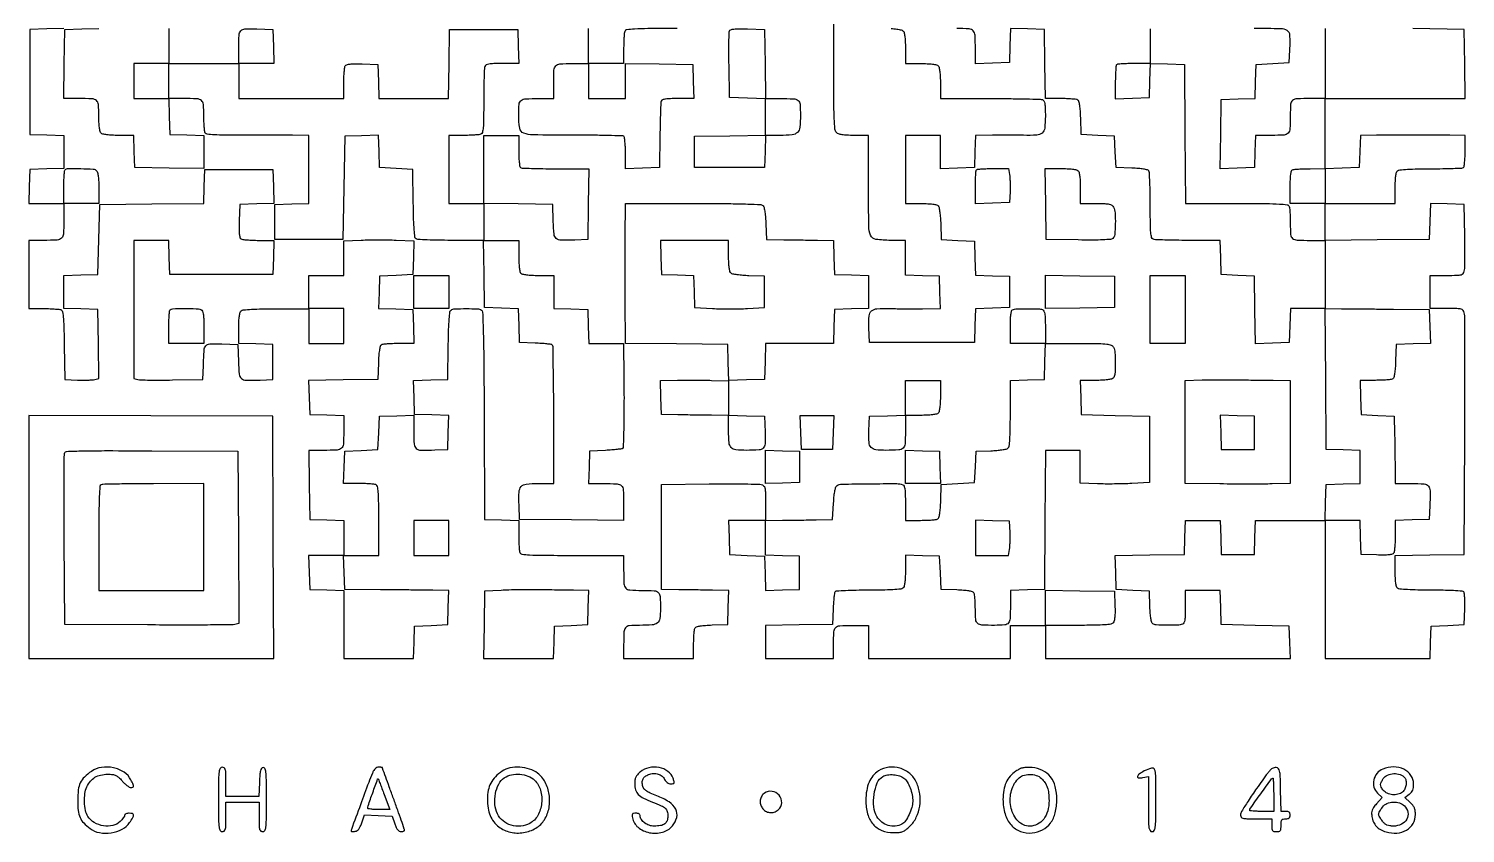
# Model space of a CAD drawing. Extents: x 156 to 936, y 95 to 969.
# Drawn here: x 156 to 936, y 95 to 532 of the extents above; entities that cross this region are included whole.
import ezdxf

# ---------------------------------------------------------------- set-up
doc = ezdxf.new("R2010")
doc.units = 0

msp = doc.modelspace()

# ---------------------------------------------------------------- linework, layer by layer
for points in [[(175, 532.075052), (165.75, 531.787526), (156.5, 531.5), (156.5, 503), (156.5, 474.5), (165.75, 474.212474), (175, 473.924948), (175, 465), (175, 456.075052), (165.75, 455.787526), (156.5, 455.5), (156.212474, 446.25), (155.924948, 437), (165.462474, 437), (175, 437), (175, 427.606989, -0.013298), (174.809647, 420.45107, -0.19079), (173.767356, 418.179831, -0.18106), (171.429085, 417.176663, -0.011759), (163.918213, 417), (156, 417), (156, 398.5), (156, 380), (164.25, 379.984687, -0.008719), (167.499351, 379.921988, -0.011731), (170.43689, 379.744962, -0.008919), (172.86414, 379.497773, -0.112125), (173.726647, 379.190103, -0.224357), (174.342971, 378.214502, -0.01105), (174.732937, 374.324934, -0.012194), (175.035521, 368.668275, -0.003561), (175.226647, 359.955416), (175.5, 341.5), (182.479083, 341.199088, 0.008706), (185.319157, 341.126144, 0.009468), (188.081597, 341.155616, 0.00902), (190.443002, 341.268205, 0.045086), (191.751058, 341.473655), (194.04395, 342.049135), (193.771975, 360.774567), (193.5, 379.5), (184.25, 379.787526), (175, 380.075052), (175, 389), (175, 397.924948), (184.25, 398.212474), (193.5, 398.5), (194, 417.5), (194.5, 436.5), (222.712679, 436.76551), (250.925359, 437.03102), (251.212679, 446.26551), (251.5, 455.5), (270, 455.5), (288.5, 455.5), (288.787023, 446.288016), (289.074046, 437.076031), (279.787023, 436.788016), (270.5, 436.5), (270.208654, 427.58457, 0.007874), (270.136581, 423.325344, 0.025891), (270.278743, 420.518036, 0.03736), (270.608404, 418.675579, 0.190691), (271.208654, 417.849883, 0.110589), (272.107413, 417.52683, 0.009469), (274.555128, 417.266784, 0.012148), (277.519159, 417.080958, 0.009118), (280.787526, 417.015313), (289.075052, 417), (288.787526, 407.75), (288.5, 398.5), (260.5, 398.5), (232.5, 398.5), (232.212474, 407.75), (231.924948, 417), (222.462474, 417), (213, 417), (213, 379.519052), (213, 342.038104), (215.25, 341.483537, 0.053901), (216.797256, 341.275019, 0.002978), (221.685938, 341.175744, 0.004581), (227.515656, 341.145502, 0.003332), (234, 341.214485), (250.5, 341.5), (250.75303, 349, -0.008062), (251.174048, 357.439007, -0.161069), (252.131127, 359.798383, -0.21244), (254.224343, 360.802761, -0.015449), (260.778718, 360.788514), (269.5, 360.5), (269.787398, 351.259666, 0.015844), (270.223546, 344.321238, 0.194277), (271.421808, 342.009645, 0.177046), (273.942653, 341.065605, 0.012739), (281.520917, 341.199088), (288.5, 341.5), (288.5, 351), (288.5, 360.5), (279.25, 360.787526), (270, 361.075052), (270, 369.415081, -0.010095), (270.075455, 373.152089, -0.023703), (270.320133, 375.932544, -0.028695), (270.705797, 377.910725, -0.158342), (271.27854, 378.816205, -0.15395), (272.427395, 379.284722, -0.006257), (276.951528, 379.598333, -0.009408), (282.787933, 379.819519, -0.004522), (290.27854, 379.894572), (308, 379.911845), (308, 370.455923), (308, 361), (317.5, 361), (327, 361), (327, 370.5), (327, 380), (317.5, 380), (308, 380), (308, 389), (308, 398), (317.5, 398), (327, 398), (327, 407.40347), (327, 416.806941), (336.5, 417.15347, -0.005759), (340.827245, 417.261426, -0.003372), (346.010643, 417.296051, -0.003372), (351.197484, 417.260735, -0.005725), (355.536232, 417.152236), (365.072464, 416.804471), (364.786232, 407.652236), (364.5, 398.5), (355.5, 398), (346.5, 397.5), (346.211622, 388.788034), (345.923244, 380.076067), (355.211622, 379.788034), (364.5, 379.5), (364.787526, 370.25), (365.075052, 361), (356.787526, 360.984687, 0.008553), (353.525136, 360.922845, 0.011554), (350.579639, 360.748365, 0.00869), (348.145057, 360.504941, 0.112754), (347.292098, 360.201688, 0.195149), (346.75425, 359.447011, 0.020215), (346.326695, 357.262875, 0.020298), (345.991711, 354.292364, 0.009786), (345.792098, 350.467001), (345.5, 341.5), (326.712768, 341.227798), (307.925536, 340.955596), (308.212768, 331.727798), (308.5, 322.5), (317.75, 322.212474), (327, 321.924948), (327, 313.069463, -0.014911), (326.799303, 306.341017, -0.196101), (325.74396, 304.139032, -0.17455), (323.393009, 303.170009, -0.011337), (315.896147, 303), (307.955869, 303), (308.227935, 284.25), (308.5, 265.5), (317.75, 265.212474), (327, 264.924948), (327, 255.462474), (327, 246), (317.462474, 246), (307.924948, 246), (308.212474, 236.75), (308.5, 227.5), (317.75, 227.212474), (327, 226.924948), (327, 208.462474), (327, 190), (345.961067, 190), (364.922134, 190), (365.211067, 198.75), (365.5, 207.5), (374.5, 208), (383.5, 208.5), (383.787526, 217.75), (384.075052, 227), (375.287526, 227.083489, 0.00013), (370.637396, 227.126463, 0.000036), (363.353211, 227.191366, 0.000036), (355.110165, 227.263615, 0.000038), (347, 227.333489), (327.5, 227.5), (327.212474, 236.75), (326.924948, 246), (336.462474, 246), (346, 246), (346, 264.893011, 0.002389), (345.949213, 275.521809, 0.017848), (345.721037, 280.561114, 0.035117), (345.291215, 283.38321, 0.25083), (344.418213, 284.393011, 0.068547), (343.399179, 284.631103, 0.007275), (340.963664, 284.821697, 0.008871), (338.042055, 284.955617, 0.007016), (334.87928, 285), (326.922134, 285), (327.211067, 293.75), (327.5, 302.5), (336.5, 303), (345.5, 303.5), (346, 312.5), (346.5, 321.5), (355.75, 321.787526), (365, 322.075052), (365, 313.056578, 0.016678), (365.226268, 306.275018, 0.201759), (366.370644, 303.993289, 0.177188), (368.877164, 303.058373, 0.012342), (376.520917, 303.199088), (383.5, 303.5), (383.787023, 312.711984), (384.074046, 321.923969), (374.787023, 322.211984), (365.5, 322.5), (365.212977, 331.711984), (364.925954, 340.923969), (374.212977, 341.211984), (383.5, 341.5), (383.773353, 359.955416, -0.003561), (383.964479, 368.668275, -0.012194), (384.267063, 374.324934, -0.01105), (384.657029, 378.214502, -0.224357), (385.273353, 379.190103, -0.13302), (387.356006, 379.837708, -0.009387), (393.506211, 379.949732, -0.0094), (399.655666, 379.830664, -0.132684), (401.741586, 379.180871, -0.247526), (402.434987, 377.968938, -0.002047), (402.776578, 366.697023, -0.004467), (403.057771, 350.415055, -0.000939), (403.241586, 321.946183), (403.5, 265.5), (412.75, 265.212474), (422, 264.924948), (422, 257.044262, 0.007082), (422.044388, 253.910777, 0.008933), (422.178303, 251.013877, 0.007357), (422.368953, 248.59865, 0.068336), (422.606989, 247.581787, 0.273), (423.7558, 246.66906, 0.020733), (427.864913, 246.269618, 0.01238), (435.102837, 246.047441, 0.001482), (451.106989, 246), (479, 246), (479, 238.081787, 0.011337), (479.169516, 230.606774, 0.173918), (480.134562, 228.257297, 0.196524), (482.3277, 227.201771, 0.015117), (489, 227, -0.014129), (495.625256, 226.812748, -0.184867), (497.828636, 225.823177, -0.183853), (498.814208, 223.612818, -0.013947), (499, 216.953396, -0.032734), (498.654295, 211.678617, -0.19518), (497.319706, 209.328152, -0.150857), (494.507285, 208.239189, -0.017493), (487.67273, 208, 0.020074), (482.070467, 207.774991, 0.203735), (480.050891, 206.717784, 0.161458), (479.161541, 204.400254, 0.011567), (479, 197.418213), (479, 190), (498, 190), (517, 190), (517.015313, 197.75, -0.009121), (517.07711, 200.806269, -0.012155), (517.251296, 203.57771, -0.009471), (517.494844, 205.866303, -0.110752), (517.797157, 206.706033, -0.192561), (518.533237, 207.236162, -0.02067), (520.63313, 207.666992, -0.020911), (523.460658, 208.005667, -0.010674), (527.031844, 208.206033), (535.5, 208.5), (535.787526, 217.75), (536.075052, 227), (527.287526, 227.106392, -0.000252), (523.238483, 227.157453, -0.000139), (518.290711, 227.223716, -0.000139), (513.275305, 227.29367, -0.000223), (509, 227.356392), (499.5, 227.5), (499.5, 256), (499.5, 284.5), (525.5, 284.746829, -0.001924), (535.625809, 284.803988, -0.00283), (544.523438, 284.769611, -0.001326), (552.095934, 284.677402, -0.052688), (553.75, 284.477777, -0.12832), (555.008093, 283.821791, -0.154599), (555.677067, 282.675179, -0.051106), (555.949255, 280.40368, -0.004284), (556, 274.480948), (556, 265), (545.962474, 265), (535.924948, 265), (536.212474, 255.75), (536.5, 246.5), (546, 246), (555.5, 245.5), (555.788016, 236.212977), (556.076031, 226.925954), (565.288016, 227.212977), (574.5, 227.5), (574.5, 236.5), (574.5, 245.5), (565.25, 245.787526), (556, 246.075052), (556, 255.537526), (556, 265), (565.25, 265.051866, 0.001265), (569.443617, 265.08599, 0.000758), (574.426562, 265.146698, 0.000758), (579.385751, 265.222157, 0.00132), (583.5, 265.301866), (592.5, 265.5), (593, 274.289338, -0.009035), (593.311547, 278.441356, -0.027189), (593.728452, 281.250629, -0.038745), (594.262756, 283.114741, -0.167034), (594.984138, 283.99306, -0.134708), (597.311856, 284.67344, -0.001791), (612.466947, 284.870256, -0.002441), (627.301922, 284.937327, -0.091768), (630.587966, 284.327871, -0.221179), (631.282383, 283.610354, -0.048164), (631.697996, 281.892949, -0.028457), (631.935847, 279.077666, -0.006847), (632, 274.393011), (632, 265), (640.25, 265.015313, 0.008591), (643.498009, 265.077158, 0.011595), (646.431384, 265.251635, 0.008743), (648.855762, 265.495093, 0.112618), (649.707902, 265.798312, 0.195149), (650.24575, 266.552989, 0.020215), (650.673305, 268.737125, 0.020298), (651.008289, 271.707636, 0.009786), (651.207902, 275.532999), (651.5, 284.5), (660.5, 285), (669.5, 285.5), (670, 294), (670.5, 302.5), (678.452616, 302.795712, 0.011934), (681.592986, 302.987621, 0.0156), (684.450258, 303.320848, 0.013166), (686.789339, 303.731108, 0.123819), (687.702616, 304.168156, 0.188678), (688.359589, 305.356292, 0.015915), (688.71673, 308.904971, 0.013657), (688.939189, 314.305984, 0.003463), (689, 323.084919), (689, 340.924948), (698.25, 341.212474), (707.5, 341.5), (707.786212, 351.25), (708.072424, 361), (726.001028, 361, -0.002155), (736.960232, 360.952766, -0.023261), (741.384548, 360.708594, -0.064996), (743.720129, 360.158147, -0.181488), (744.964816, 359.065741, -0.107088), (745.817478, 356.078409, -0.018612), (745.979465, 350.178425, -0.015314), (745.740238, 344.259859, -0.180517), (744.8, 342.2, -0.145015), (743.858679, 341.688958, -0.021051), (741.684979, 341.321964, -0.020283), (738.809501, 341.078116, -0.01101), (735.262474, 341), (726.924948, 341), (727.212474, 331.75), (727.5, 322.5), (746, 322), (764.5, 321.5), (764.5, 303.5), (764.5, 285.5), (755, 285, -0.006705), (750.692462, 284.831176, -0.004022), (745.573437, 284.74047, -0.004027), (740.478127, 284.732216, -0.007), (736.25, 284.81862), (727, 285.13724), (727, 294.06862), (727, 303), (717.512025, 303), (708.02405, 303), (707.762025, 265.25), (707.5, 227.5), (698.25, 227.212474), (689, 226.924948), (689, 219.044262, -0.010507), (688.845999, 211.716688, -0.155063), (687.974876, 209.328031, -0.209823), (685.976832, 208.237084, -0.021535), (680.474799, 208, -0.011959), (673.563238, 208.165334, -0.164806), (671.264237, 209.068981, -0.200497), (670.214822, 211.11528, -0.01903), (669.984687, 216.856989, 0.009246), (669.922882, 219.87226, 0.012285), (669.748704, 222.609138, 0.009642), (669.505054, 224.868861, 0.110314), (669.202843, 225.706033, 0.192561), (668.466763, 226.236162, 0.02067), (666.36687, 226.666992, 0.020911), (663.539342, 227.005667, 0.010674), (659.968156, 227.206033), (651.5, 227.5), (651, 236.5), (650.5, 245.5), (641.25, 245.787526), (632, 246.075052), (632, 237.659971, -0.009785), (631.924967, 233.826421, -0.024506), (631.678694, 231.039658, -0.031113), (631.283969, 229.085921, -0.15536), (630.688379, 228.156341, -0.152316), (629.501986, 227.668093, -0.00729), (625.172573, 227.349199, -0.010015), (619.478838, 227.127512, -0.004523), (612.008479, 227.053996, 0.004171), (605.29532, 226.992662, 0.006502), (599.514268, 226.816389, 0.00236), (594.567519, 226.577739, 0.185192), (593.864492, 226.264492, 0.161389), (593.545252, 225.628768, 0.007609), (593.230169, 223.221419, 0.011873), (592.963526, 220.305251, 0.008199), (592.794391, 216.994391), (592.5, 208.5), (574.25, 208.227441), (556, 207.954883), (556, 198.977441), (556, 190), (574.5, 190), (593, 190), (593, 197.418213, -0.01257), (593.178205, 204.50542, -0.179949), (594.159562, 206.785965, -0.190034), (596.370658, 207.807402, -0.014293), (603.106989, 208), (612, 208), (612, 199), (612, 190), (650.5, 190), (689, 190), (689, 199), (689, 208), (698.5, 208), (708, 208), (708, 199), (708, 190), (774.538933, 190), (841.077866, 190), (840.788933, 198.75), (840.5, 207.5), (822, 208), (803.5, 208.5), (803.212474, 217.75), (802.924948, 227), (793.462474, 227), (784, 227), (784, 218.106989, -0.00673), (783.937024, 213.428287, -0.034532), (783.688469, 210.845898, -0.06988), (783.217093, 209.346128, -0.192406), (782.418213, 208.606989, -0.084327), (779.827218, 208.086751, -0.010423), (774.045558, 208.034417, -0.008313), (768.183397, 208.201057, -0.131024), (766.293967, 208.797157, -0.192561), (765.763838, 209.533237, -0.02067), (765.333008, 211.63313, -0.020911), (764.994333, 214.460658, -0.010674), (764.793967, 218.031844), (764.5, 226.5), (755.5, 227), (746.5, 227.5), (746.212768, 236.727798), (745.925536, 245.955596), (764.712768, 246.227798), (783.5, 246.5), (783.787526, 255.75), (784.075052, 265), (793.5, 265), (802.924948, 265), (803.212474, 255.75), (803.5, 246.5), (812.5, 246.5), (821.5, 246.5), (821.787526, 255.75), (822.075052, 265), (841.037526, 265), (860, 265), (860, 227.5), (860, 190), (888.461067, 190), (916.922134, 190), (917.211067, 198.75), (917.5, 207.5), (926.5, 208), (935.5, 208.5), (935.792979, 216.907021, 0.010281), (935.839885, 220.193128, 0.014674), (935.735951, 223.108424, 0.010537), (935.52991, 225.49676, 0.171211), (935.187424, 226.212576, 0.182454), (934.388173, 226.573784, 0.003241), (929.600525, 226.847166, 0.007661), (923.956347, 227.046125, 0.004979), (917.429967, 227.111111, -0.004777), (910.294868, 227.179281, -0.009906), (904.729499, 227.395995, -0.006875), (900.430242, 227.708157, -0.152796), (899.285523, 228.178, -0.157712), (898.707951, 229.088633, -0.029204), (898.320385, 231.061396, -0.023875), (898.075369, 233.843104, -0.010029), (898, 237.600379), (898, 245.955869), (916.75, 246.227935), (935.5, 246.5), (935.773353, 311, 0.0008), (935.838997, 335.887072, 0.001267), (935.807077, 357.214063, 0.00027), (935.721383, 375.962205, 0.057926), (935.504301, 377.75, 0.122696), (934.850316, 379.003959, 0.154689), (933.732751, 379.672269, 0.053344), (931.549255, 379.947567, 0.004708), (925.980948, 380), (917, 380), (917, 389), (917, 398), (925.980948, 398, 0.004723), (931.546285, 398.052569, 0.05326), (933.733241, 398.32806, 0.153853), (934.855448, 398.996239, 0.122337), (935.516124, 400.25, 0.054093), (935.724896, 401.805286, 0.002845), (935.823778, 406.832812, 0.00446), (935.854068, 412.824029, 0.003227), (935.785177, 419.5), (935.5, 436.5), (926.286659, 436.787041), (917.073318, 437.074081), (916.786659, 427.287041), (916.5, 417.5), (888.25, 417.234427), (860, 416.968853), (860, 426.984427), (860, 437), (879, 437), (898, 437), (898, 445.377555, -0.009989), (898.0753, 449.146261, -0.023836), (898.3202, 451.93416, -0.029167), (898.707663, 453.910448, -0.15783), (899.285523, 454.822, -0.152615), (900.427684, 455.291266, -0.006939), (904.696615, 455.603715, -0.009969), (910.220215, 455.820614, -0.004828), (917.291124, 455.888889, 0.003431), (923.771027, 455.933358, 0.005239), (929.391783, 456.06942, 0.002047), (934.200439, 456.255964, 0.128375), (935.005601, 456.503461, 0.218923), (935.399149, 457.096126, 0.01144), (935.707895, 459.417042, 0.016347), (935.927867, 462.280057, 0.010998), (936, 465.559017), (936, 474), (927.75, 474.065134, 0.000915), (916.80417, 474.13153, 0.000876), (905.700205, 474.159117, 0.000915), (895.577626, 474.148001, 0.001977), (887.788933, 474.094396), (879.077866, 474), (878.788933, 465.25), (878.5, 456.5), (869.25, 456.212474), (860, 455.924948), (860, 474.962474), (860, 494), (898.022065, 494), (936.044131, 494), (935.772065, 512.75), (935.5, 531.5), (907.5, 532)], [(232, 532), (232, 522.5), (232, 513), (222.5, 513), (213, 513), (213, 503.5), (213, 494), (222.463788, 494), (231.927576, 494), (232.213788, 484.25), (232.5, 474.5), (241.75, 474.212474), (251, 473.924948), (251, 464.940409), (251, 455.955869), (232.25, 456.227935), (213.5, 456.5), (213.211067, 465.25), (212.922134, 474), (204.661067, 474, -0.011162), (201.1518, 474.078348, -0.020382), (198.298426, 474.32263, -0.021133), (196.13795, 474.68998, -0.144676), (195.2, 475.2, -0.144372), (194.690904, 476.134923, -0.021205), (194.323233, 478.283644, -0.02047), (194.078557, 481.117343, -0.0113), (194, 484.593011, 0.017328), (193.785002, 490.794759, 0.202354), (192.713949, 492.910481, 0.166315), (190.346826, 493.837442, 0.010908), (182.896147, 494), (174.955869, 494), (175.227935, 512.75), (175.5, 531.5), (184.771926, 531.787816), (194.043852, 532.075632)], [(508.129054, 532, 0.001481), (492.111716, 531.952564, 0.01237), (484.868407, 531.730398, 0.020709), (480.756066, 531.33102, 0.273038), (479.606989, 530.418213, 0.06844), (479.368926, 529.400281, 0.007317), (479.178303, 526.9751, 0.008902), (479.044385, 524.066073, 0.00705), (479, 520.918213), (479, 513), (469.5, 513), (460, 513), (460, 503.5), (460, 494), (470, 494), (480, 494), (480, 503.522559), (480, 513.045117), (498.25, 512.772559), (516.5, 512.5), (516.787526, 503.25), (517.075052, 494), (508.506141, 494, 0.008022), (504.351782, 493.933339, 0.029352), (501.730263, 493.694712, 0.046711), (500.089751, 493.288352, 0.220529), (499.411707, 492.630507, 0.08036), (499.195468, 491.595863, 0.001837), (498.983835, 486.557778, 0.004064), (498.805179, 480.639907, 0.002736), (498.693091, 473.880507), (498.5, 456.5), (489.25, 456.212474), (480, 455.924948), (480, 464.403457, 0.01088), (479.928336, 467.696531, 0.016192), (479.709764, 470.57078, 0.011246), (479.40311, 472.902362, 0.219413), (479.011963, 473.492607, 0.13273), (478.179213, 473.740798, 0.000846), (470.379196, 473.928395, 0.003334), (461.437128, 474.06867, 0.002112), (451.011276, 474.118647, -0.002669), (429.734954, 474.244336, -0.089599), (424.764445, 475.200089, -0.268147), (422.572006, 477.921619, -0.038562), (422, 485.32727, -0.020767), (422.233503, 490.946897, -0.208884), (423.322622, 492.964901, -0.156761), (425.710847, 493.844951, -0.010516), (433.081787, 494), (441, 494), (441, 501.918213, -0.01141), (441.170753, 509.400012, -0.175208), (442.14255, 511.747254, -0.195511), (444.349521, 512.800362, -0.014768), (451.106989, 513), (460, 513), (460, 522.477935), (460, 531.955869)], [(624.281363, 532.015093, -0.014976), (627.299919, 531.682026, -0.012295), (629.772011, 531.271826, -0.126595), (630.700164, 530.833879, -0.156365), (631.287489, 529.913227, -0.030268), (631.679019, 527.952749, -0.024242), (631.92478, 525.171204, -0.009913), (632, 521.377555), (632, 513), (640.3, 513, -0.011084), (643.828493, 512.92177, -0.020332), (646.693122, 512.677711, -0.021091), (648.860329, 512.310542, -0.144849), (649.8, 511.8, -0.144849), (650.310542, 510.860329, -0.021091), (650.677711, 508.693122, -0.020332), (650.92177, 505.828493, -0.011084), (651, 502.3), (651, 494), (677.918213, 494, -0.002105), (688.349147, 493.956086, -0.003219), (697.39385, 493.821697, -0.001141), (705.185299, 493.637974, -0.085344), (706.418213, 493.393011, -0.187357), (707.210871, 492.673841, -0.072351), (707.684529, 491.240199, -0.036286), (707.935508, 488.790701, -0.007391), (708, 484.428195, -0.025663), (707.668586, 477.975368, -0.189448), (706.279731, 475.288545, -0.169328), (703.341392, 474.102045, -0.019642), (696.134453, 474.037008, 0.004069), (692.55247, 474.116246, 0.002055), (688.03687, 474.160817, 0.002041), (683.371962, 474.168643, 0.003036), (679.288933, 474.13403), (670.077866, 474), (669.788933, 465.25), (669.5, 456.5), (660.25, 456.212474), (651, 455.924948), (651, 464.962474), (651, 474), (641.5, 474), (632, 474), (632, 455.5), (632, 437), (640.377555, 437, -0.009913), (644.171204, 436.92478, -0.024242), (646.952749, 436.679019, -0.030268), (648.913227, 436.287489, -0.156365), (649.833879, 435.700164, -0.126595), (650.271826, 434.772011, -0.012295), (650.682026, 432.299919, -0.014976), (651.015093, 429.281363, -0.011302), (651.206324, 425.950164), (651.5, 417.5), (660.5, 417), (669.5, 416.5), (669.787036, 407.287036), (670.074071, 398.074071), (679.287036, 397.787036), (688.5, 397.5), (688.5, 389), (688.5, 380.5), (679.287036, 380.212964), (670.074071, 379.925929), (669.787036, 370.712964), (669.5, 361.5), (641, 361.5), (612.5, 361.5), (612.210468, 369.693659, -0.026723), (612.325194, 376.027472, -0.196229), (613.640289, 378.687994, -0.16974), (616.558467, 379.880407, -0.019002), (623.839686, 379.979716, 0.003308), (627.469724, 379.915293, 0.001591), (632.125282, 379.878288, 0.001577), (636.981942, 379.870454, 0.002257), (641.288933, 379.896533), (651.077866, 380), (650.788933, 388.75), (650.5, 397.5), (641.25, 397.787526), (632, 398.075052), (632, 407.537526), (632, 417), (623.934259, 417, -0.03492), (615.963742, 417.557334, -0.267941), (613.122215, 419.777283, -0.093548), (612.118531, 424.79411, -0.002726), (612, 446.535184), (612, 474), (604.071429, 474, -0.010302), (600.231966, 474.079114, -0.029857), (597.589474, 474.346654, -0.043926), (595.759606, 474.810767, -0.112777), (594.610199, 475.532658, -0.17523), (593.732686, 477.404084, -0.01291), (593.354761, 483.147737, -0.008998), (593.143103, 492.814948, -0.001227), (593.113975, 513.025055, -0.001057), (593.180647, 534.33856, -0.010263)], [(765, 531.924948), (765, 522.5), (765, 513.075052), (774.25, 512.787526), (783.5, 512.5), (783.762025, 474.75), (784.02405, 437), (811.905036, 437, -0.001483), (827.902002, 436.952556, -0.012385), (835.13699, 436.730374, -0.020746), (839.244345, 436.330896, -0.27298), (840.393011, 435.418213, -0.068141), (840.630995, 434.403342, -0.007433), (840.821697, 432.006528, -0.00899), (840.955608, 429.132076, -0.007144), (841, 426.025201, 0.018983), (841.224011, 420.126878, 0.20568), (842.30349, 418.061585, 0.161531), (844.679234, 417.158728, 0.01072), (852.081787, 417), (860, 417), (860, 398.5), (860, 380), (868.75, 379.913592, 0.000201), (873.384629, 379.869685, 0.000056), (880.657812, 379.804511, 0.000056), (888.89259, 379.732562, 0.000059), (897, 379.663592), (916.5, 379.5), (916.787023, 370.288016), (917.074046, 361.076031), (907.787023, 360.788016), (898.5, 360.5), (898.207902, 351.532999, -0.009786), (898.008289, 347.707636, -0.020298), (897.673305, 344.737125, -0.020215), (897.24575, 342.552989, -0.195149), (896.707902, 341.798312, -0.112754), (895.854943, 341.495059, -0.00869), (893.420361, 341.251635, -0.011554), (890.474864, 341.077155, -0.008553), (887.212474, 341.015313), (878.924948, 341), (879.212474, 331.75), (879.5, 322.5), (888.5, 322), (897.5, 321.5), (897.670976, 312, -0.000662), (897.742218, 307.72731, -0.000413), (897.814941, 302.720312, -0.000414), (897.878466, 297.784501, -0.000753), (897.920976, 293.75), (898, 285), (906.980948, 285, -0.017192), (913.752097, 284.767116, -0.20709), (916.017836, 283.595696, -0.171789), (916.939951, 281.02952, -0.011142), (916.798618, 272.988223), (916.5, 265.5), (907.25, 265.212474), (898, 264.924948), (897.984687, 256.712474, -0.009211), (897.918956, 253.472742, -0.012245), (897.732898, 250.532567, -0.009596), (897.472431, 248.104817, -0.110258), (897.149034, 247.206902, -0.187221), (896.340297, 246.610638, -0.039341), (894.5815, 246.278749, -0.027159), (891.914541, 246.135766, -0.008519), (887.914347, 246.206902), (879.5, 246.5), (879.212474, 255.75), (878.924948, 265), (869.426262, 265), (859.927576, 265), (860.213788, 274.75), (860.5, 284.5), (869.75, 284.787526), (879, 285.075052), (879, 294), (879, 302.924948), (869.75, 303.212474), (860.5, 303.5), (860.238117, 341.75), (859.976235, 380), (850.525643, 380), (841.075052, 380), (840.787526, 370.75), (840.5, 361.5), (831.272703, 361.212775), (822.045405, 360.925549), (821.772703, 379.212775), (821.5, 397.5), (812.5, 398), (803.5, 398.5), (803.212474, 407.75), (802.924948, 417), (785.544262, 417, -0.003251), (778.769836, 417.04405, -0.004749), (772.804502, 417.178303, -0.002404), (767.755113, 417.36424, -0.081377), (766.581787, 417.606989, -0.246112), (765.715409, 418.591307, -0.037977), (765.278602, 421.243883, -0.018995), (765.044879, 425.980372, -0.002613), (764.984687, 435.856989, 0.004048), (764.923303, 442.70552, 0.006099), (764.748704, 448.671638, 0.002697), (764.511016, 453.741349, 0.129194), (764.202843, 454.706033, 0.192561), (763.466763, 455.236162, 0.02067), (761.36687, 455.666992, 0.020911), (758.539342, 456.005667, 0.010674), (754.968156, 456.206033), (746.5, 456.5), (746, 465), (745.5, 473.5), (736.5, 474), (727.5, 474.5), (727.207902, 483.467001, 0.009786), (727.008289, 487.292364, 0.020298), (726.673305, 490.262875, 0.020215), (726.24575, 492.447011, 0.195149), (725.707902, 493.201688, 0.112538), (724.856245, 493.504888, 0.008774), (722.437865, 493.748365, 0.011619), (719.511619, 493.922841, 0.008614), (716.272065, 493.984687), (708.044131, 494), (707.772065, 512.75), (707.5, 531.5), (698.288016, 531.787023), (689.076031, 532.074046), (688.788016, 522.787023), (688.5, 513.5), (679.25, 513.212474), (670, 512.924948), (670, 520.880687, 0.011355), (669.829339, 528.39446, 0.175306), (668.85587, 530.745929, 0.195555), (666.644298, 531.800563, 0.014686), (659.855485, 532)], [(860, 532), (860, 494), (852.081787, 494, 0.01072), (844.679234, 493.841272, 0.161531), (842.30349, 492.938415, 0.20568), (841.224011, 490.873122, 0.018983), (841, 484.974799, -0.011616), (840.828179, 477.579887, -0.175745), (839.856847, 475.246107, -0.194734), (837.654189, 474.198876, -0.014789), (830.931944, 474), (822.077866, 474), (821.788933, 465.25), (821.5, 456.5), (812.227796, 456.21218), (802.955591, 455.924361), (803.227796, 474.71218), (803.5, 493.5), (812.712964, 493.787036), (821.925929, 494.074071), (822.212964, 503.287036), (822.5, 512.5), (831.5, 513), (840.5, 513.5), (840.800912, 520.479083, 0.019903), (840.827058, 528.427798, 0.254657), (839.359495, 530.902788, 0.130728), (835.929056, 531.877633, 0.004224), (821.443422, 532)]]:
    msp.add_lwpolyline(points, format="xyb")
for points in [[(288.787526, 522.25), (289.075052, 513), (279.537526, 513), (270, 513), (270, 503.5), (270, 494), (298.5, 494), (327, 494), (327.015313, 502.25, -0.00917), (327.081041, 505.504112, -0.012203), (327.267102, 508.45641, -0.00954), (327.527533, 510.894283, -0.110402), (327.850966, 511.793098, -0.187221), (328.659703, 512.389362, -0.039341), (330.4185, 512.721251, -0.027159), (333.085459, 512.864234, -0.008519), (337.085653, 512.793098), (345.5, 512.5), (345.787526, 503.25), (346.075052, 494), (365.015461, 494), (383.955869, 494), (384.227935, 512.75), (384.5, 531.5), (403, 531.5), (421.5, 531.5), (421.787526, 522.25), (422.075052, 513), (413.144515, 513, 0.006687), (408.443624, 512.937123, 0.034414), (405.851928, 512.688728, 0.069706), (404.347501, 512.217512, 0.192751), (403.606989, 511.418213, 0.081332), (403.364262, 510.245528, 0.00242), (403.178303, 505.215903, 0.004765), (403.044051, 499.272999, 0.003264), (403, 492.525201, -0.002672), (402.948251, 482.840136, -0.019343), (402.718391, 478.18787, -0.038952), (402.282401, 475.584226, -0.244878), (401.418213, 474.606989, -0.06844), (400.400281, 474.368926, -0.007317), (397.9751, 474.178303, -0.008902), (395.066073, 474.044385, -0.00705), (391.918213, 474), (384, 474), (384, 455.5), (384, 437), (393.5, 437), (403, 437), (403, 455.5), (403, 474), (412.5, 474), (422, 474), (422, 465.559017, 0.010994), (422.072106, 462.280073, 0.016342), (422.291996, 459.417109, 0.011433), (422.600623, 457.096182, 0.21894), (422.994028, 456.503691, 0.12935), (423.805007, 456.256108, 0.001792), (428.991609, 456.072192, 0.004893), (435.034341, 455.93878, 0.003185), (442.015456, 455.897454), (460.042855, 455.905561), (459.771427, 436.702781), (459.5, 417.5), (452.520917, 417.199088, -0.012739), (444.942653, 417.065605, -0.177046), (442.421808, 418.009645, -0.194277), (441.223546, 420.321238, -0.015844), (440.787398, 427.259666), (440.5, 436.5), (421.75, 436.772065), (403, 437.044131), (403, 427.022065), (403, 417), (412.5, 417), (422, 417), (422, 408.7, 0.011084), (422.07823, 405.171507, 0.020332), (422.322289, 402.306878, 0.021091), (422.689458, 400.139671, 0.144849), (423.2, 399.2, 0.144849), (424.139671, 398.689458, 0.021091), (426.306878, 398.322289, 0.020332), (429.171507, 398.07823, 0.011084), (432.7, 398), (441, 398), (441, 389.037526), (441, 380.075052), (450.25, 379.787526), (459.5, 379.5), (459.787526, 370.25), (460.075052, 361), (469.537526, 361), (479, 361), (479.144302, 342.75, -0.002609), (479.184594, 327.759793, -0.004729), (479.037568, 315.496111, -0.001389), (478.786874, 305.148622, -0.184118), (478.313171, 304, -0.174973), (477.890326, 303.785719, -0.003412), (475.433514, 303.5, -0.007763), (472.52849, 303.227803, -0.005075), (469.171191, 303), (460.5, 302.5), (460.211067, 293.75), (459.922134, 285), (467.87928, 285, -0.011684), (475.421865, 284.823722, -0.180874), (477.764981, 283.820304, -0.191063), (478.809395, 281.547392, -0.01329), (479, 274.377438), (479, 264.968853), (450.75, 265.234427), (422.5, 265.5), (422.20816, 273.237562, -0.018844), (422.208052, 280.460565, -0.172387), (423.352754, 283.33413, -0.190869), (425.994172, 284.686158, -0.023977), (432.535184, 285), (441, 285), (441.061264, 293.75, 0.002369), (441.112289, 316.285203, 0.002586), (440.944984, 338.170543, 0.000315), (440.66333, 359.116618, 0.195257), (440.20973, 360.19027, 0.163565), (439.610981, 360.487769, 0.006786), (437.205333, 360.785917, 0.01115), (434.301404, 361.04048, 0.007624), (430.994391, 361.205609), (422.5, 361.5), (422.212964, 370.712964), (421.925929, 379.925929), (412.712964, 380.212964), (403.5, 380.5), (403.227441, 398.75), (402.954883, 417), (385.227441, 417.015313, -0.004095), (378.345098, 417.077625, -0.006163), (372.347108, 417.255038, -0.002752), (367.253043, 417.496687, -0.128972), (366.273353, 417.809897, -0.224357), (365.657029, 418.785498, -0.01105), (365.267063, 422.675066, -0.012194), (364.964479, 428.331725, -0.003561), (364.773353, 437.044584), (364.5, 455.5), (355.5, 456), (346.5, 456.5), (346.210527, 465.287003), (345.921055, 474.074007), (336.710527, 473.787003), (327.5, 473.5), (327, 445.5), (326.5, 417.5), (308, 417.5), (289.5, 417.5), (289.5, 427), (289.5, 436.5), (298.75, 436.787526), (308, 437.075052), (308, 455.537526), (308, 474), (299.25, 474.095222, 0.002062), (294.644542, 474.126348, 0.00059), (287.505021, 474.136731, 0.000594), (279.449521, 474.129368, 0.000631), (271.554327, 474.102811, -0.003211), (262.32363, 474.119389, -0.012558), (256.625211, 474.309405, -0.012697), (252.829729, 474.62837, -0.227759), (251.81964, 475.257589, -0.111312), (251.508329, 476.126321, -0.009224), (251.2579, 478.527051, -0.011964), (251.078738, 481.433531, -0.00894), (251.015313, 484.643011, 0.01753), (250.787688, 490.802831, 0.202261), (249.712752, 492.91308, 0.165682), (247.344571, 493.837465, 0.010942), (239.918213, 494), (232, 494), (232, 503.5), (232, 513), (251, 513), (270, 513), (270, 520.918213, -0.010963), (270.165664, 528.472899, -0.175128), (271.124796, 530.802332, -0.203843), (273.29455, 531.800818, -0.015597), (279.87125, 531.787164), (288.5, 531.5)], [(555.772065, 512.75), (556.044131, 494), (563.940278, 494, -0.01077), (571.32647, 493.840881, -0.161874), (573.698811, 492.936956, -0.20536), (574.776617, 490.870219, -0.018905), (575, 484.96444, -0.023894), (574.686864, 478.415575, -0.174987), (573.365792, 475.624127, -0.173797), (570.56117, 474.310105, -0.023502), (563.967504, 474), (556.077866, 474), (555.788933, 465.25), (555.5, 456.5), (536.5, 456.5), (517.5, 456.5), (517.5, 465), (517.5, 473.5), (536.75, 473.771593), (556, 474.043186), (556, 483.985381), (556, 493.927576), (546.25, 494.213788), (536.5, 494.5), (536.225464, 511.964868, -0.00282), (536.157046, 518.753362, -0.004211), (536.180691, 524.688027, -0.001846), (536.262164, 529.748195, -0.086871), (536.458565, 530.752617, -0.234707), (537.147048, 531.38547, -0.044215), (538.874386, 531.724627, -0.027302), (541.668138, 531.866997, -0.006842), (546.233101, 531.787749), (555.5, 531.5)], [(746.666667, 512.333333, 0.174822), (746.400781, 511.767459, 0.00583), (746.195833, 509.256685, 0.010438), (746.048332, 506.243385, 0.007009), (746, 502.795808), (746, 493.924948), (755.25, 494.212474), (764.5, 494.5), (764.787526, 503.75), (765.075052, 513), (756.204192, 513, 0.007009), (752.756615, 512.951668, 0.010438), (749.743315, 512.804167, 0.00583), (747.232541, 512.599219, 0.174822)], [(192.8, 454.8, -0.144849), (193.310542, 453.860329, -0.021091), (193.677711, 451.693122, -0.020332), (193.92177, 448.828493, -0.011084), (194, 445.3), (194, 437), (184.5, 437), (175, 437), (175, 445.833333, -0.007039), (175.048334, 449.266524, -0.010477), (175.195833, 452.267708, -0.005871), (175.400808, 454.76784, -0.174709), (175.666667, 455.333333, -0.197627), (177.45253, 456.078242, -0.009016), (184.204595, 455.989878, -0.00945), (190.92503, 455.653458, -0.181061)], [(688.515505, 452.75, -0.028289), (688.728227, 451.094853, -0.009836), (688.852282, 448.692187, -0.009734), (688.885353, 446.035476, -0.011185), (688.810818, 443.5), (688.5, 437.5), (679.25, 437.212474), (670, 436.924948), (670, 445.795808, -0.007009), (670.048332, 449.243385, -0.010438), (670.195833, 452.256685, -0.00583), (670.400781, 454.767459, -0.174822), (670.666667, 455.333333, -0.172953), (671.226294, 455.598767, -0.006513), (673.572106, 455.804167, -0.011079), (676.397224, 455.951641, -0.007499), (679.621354, 456), (687.909374, 456)], [(725.8, 454.8, -0.144849), (726.310542, 453.860329, -0.021091), (726.677711, 451.693122, -0.020332), (726.92177, 448.828493, -0.011084), (727, 445.3), (727, 437), (735.464816, 437, -0.006724), (740.241493, 436.935765, -0.043519), (742.632503, 436.6623, -0.095437), (744.034129, 436.084258, -0.125133), (744.964816, 435.065741, -0.106781), (745.872686, 431.89229, -0.021577), (746.00678, 425.995696, -0.017557), (745.679997, 420.115843, -0.199444), (744.618471, 418.098322, -0.151969), (743.323087, 417.56419, -0.010742), (739.372241, 417.295194, -0.01151), (733.824314, 417.16492, -0.00406), (725.868471, 417.225877), (708.5, 417.5), (708.228407, 436.75), (707.956814, 456), (716.278407, 456, -0.011041), (719.817564, 455.921836, -0.020304), (722.688436, 455.677898, -0.021068), (724.859379, 455.31083, -0.144945)], [(860, 446.5), (860, 437), (850.5, 437), (841, 437), (841, 445.916667, -0.008266), (841.067874, 450.021966, -0.024717), (841.299188, 452.819848, -0.032039), (841.668333, 454.679382, -0.236055), (842.25, 455.337719, -0.075375), (843.103532, 455.540327, -0.005317), (845.55625, 455.717133, -0.007419), (848.498917, 455.854035, -0.005521), (851.75, 455.921053), (860, 456)], [(554.833879, 435.700164, -0.126595), (555.271826, 434.772011, -0.012295), (555.682026, 432.299919, -0.014976), (556.015093, 429.281363, -0.011302), (556.206324, 425.950164), (556.5, 417.5), (566, 417.356392, 0.000214), (570.270068, 417.293668, 0.000134), (575.268664, 417.223716, 0.000134), (580.192513, 417.157448, 0.000245), (584.212474, 417.106392), (592.924948, 417), (593.212474, 407.75), (593.5, 398.5), (602.75, 398.212474), (612, 397.924948), (612, 389), (612, 380.075052), (602.75, 379.787526), (593.5, 379.5), (593.212474, 370.25), (592.924948, 361), (574.498686, 361), (556.072424, 361), (555.786212, 351.25), (555.5, 341.5), (545.75, 341.213788), (536, 340.927576), (536, 331.5), (536, 322.072424), (545.75, 321.786212), (555.5, 321.5), (555.78709, 312.876331, -0.016266), (555.791903, 306.456963, -0.193784), (554.810726, 304.227594, -0.180846), (552.525321, 303.219182, -0.013844), (545.684259, 303.013655, -0.02558), (539.876319, 303.297316, -0.183742), (537.410133, 304.529588, -0.167168), (536.259874, 307.156598, -0.020362), (536, 313.535184), (536, 322), (526.75, 322.051866, -0.001265), (522.556383, 322.08599, -0.000758), (517.573438, 322.146698, -0.000758), (512.614249, 322.222157, -0.00132), (508.5, 322.301866), (499.5, 322.5), (499.212474, 331.75), (498.924948, 341), (508.212474, 341.093918, -0.002292), (512.440417, 341.117289, -0.001345), (517.499906, 341.108453, -0.001345), (522.559358, 341.072398, -0.002292), (526.787206, 341.011515), (536.074412, 340.835194), (535.787206, 350.667597), (535.5, 360.5), (507.75, 360.765819), (480, 361.031637), (479.934866, 369.265819, -0.000988), (479.86771, 380.582978, -0.000842), (479.840553, 392.522953, -0.000792), (479.853129, 405.203334, -0.000649), (479.905604, 418.75), (480, 437), (516.877555, 437, -0.001428), (535.809258, 436.945935, -0.00713), (546.425762, 436.733875, -0.005779), (553.422006, 436.413286, -0.208109)], [(499.212474, 407.75), (499.5, 398.5), (508.211627, 398.211627), (516.923254, 397.923254), (517.211627, 389.211627), (517.5, 380.5), (527.268085, 380, 0.007925), (531.677833, 379.844307, 0.00486), (536.87867, 379.79375, 0.004872), (542.028549, 379.843928, 0.008655), (546.268085, 380), (555.5, 380.5), (555.5, 389), (555.5, 397.5), (547.049836, 397.793676, -0.011302), (543.718637, 397.984907, -0.014976), (540.700081, 398.317974, -0.012295), (538.227989, 398.728174, -0.126595), (537.299836, 399.166121, -0.156365), (536.712511, 400.086773, -0.030268), (536.320981, 402.047251, -0.024242), (536.07522, 404.828796, -0.009913), (536, 408.622445), (536, 417), (517.462474, 417), (498.924948, 417)], [(249.418213, 379.393011, -0.192406), (250.217093, 378.653872, -0.06988), (250.688469, 377.154102, -0.034532), (250.937024, 374.571713, -0.00673), (251, 369.893011), (251, 361), (241.5, 361), (232, 361), (232, 369.833333, -0.007039), (232.048334, 373.266524, -0.010477), (232.195833, 376.267708, -0.005871), (232.400808, 378.76784, -0.174709), (232.666667, 379.333333, -0.192867), (233.981803, 379.896108, -0.004931), (240.550861, 379.984299, -0.008182), (246.871554, 379.903379, -0.084511)], [(706.418213, 379.393011, -0.192406), (707.217093, 378.653872, -0.06988), (707.688469, 377.154102, -0.034532), (707.937024, 374.571713, -0.00673), (708, 369.893011), (708, 361), (698.5, 361), (689, 361), (689, 369.916667, -0.008266), (689.067874, 374.021966, -0.024717), (689.299188, 376.819848, -0.032039), (689.668333, 378.679382, -0.236055), (690.25, 379.337719, -0.087965), (692.448695, 379.801874, -0.007288), (698.311475, 379.907393, -0.007415), (704.167873, 379.84057, -0.085248)], [(651, 332.7, -0.011084), (650.92177, 329.171507, -0.020332), (650.677711, 326.306878, -0.021091), (650.310542, 324.139671, -0.144849), (649.8, 323.2, -0.144849), (648.860329, 322.689458, -0.021091), (646.693122, 322.322289, -0.020332), (643.828493, 322.07823, -0.011084), (640.3, 322), (632, 322), (632, 313.116631, -0.01558), (631.793787, 306.500529, -0.188471), (630.741688, 304.235762, -0.178439), (628.405996, 303.22011, -0.013691), (621.44113, 303.013655, -0.029742), (615.86505, 303.33303, -0.185309), (613.376624, 304.638483, -0.167714), (612.263676, 307.354832, -0.023411), (612.203802, 313.520365), (612.5, 321.5), (622.25, 321.786212), (632, 322.072424), (632, 331.536212), (632, 341), (641.5, 341), (651, 341)], [(831.75, 341.063793), (841, 341), (841, 313.036212), (841, 285.072424), (831.25, 284.786212, -0.005573), (826.247186, 284.695144, -0.001813), (818.85625, 284.669796, -0.001807), (810.643566, 284.70109, -0.002035), (802.75, 284.791817), (784, 285.083634), (784, 313.004291), (784, 340.924948), (793.25, 341.212474, -0.004156), (797.51219, 341.309506, -0.002297), (802.720312, 341.360841, -0.002289), (807.999661, 341.364454, -0.003681), (812.5, 341.313793, 0.000868), (817.000323, 341.237811, 0.00054), (822.279688, 341.163546, 0.000542), (827.487862, 341.101549, 0.000981)], [(269.759875, 255.77153), (270.019749, 209.043061), (267.759875, 208.494001, -0.057675), (266.004934, 208.276836, -0.000538), (252.945088, 208.187752, -0.00181), (237.910959, 208.155786, -0.001169), (220.5, 208.222471), (175.5, 208.5), (175.239372, 254.5, -0.000997), (175.174287, 272.225103, -0.001596), (175.197198, 287.357597, -0.000282), (175.267665, 300.72814, -0.090314), (175.461789, 301.759906, -0.301449), (176.45055, 302.464468, -0.003096), (185.402033, 302.70934, -0.005599), (198.68089, 302.841585, -0.001079), (222.722417, 302.759906), (269.5, 302.5)], [(195.25, 284.337719, 0.286605), (194.579791, 283.416621, 0.006896), (194.265434, 277.906228, 0.008864), (194.055066, 269.647433, 0.001935), (194, 255.416667), (194, 227), (222.5, 227), (251, 227), (251, 256), (251, 285), (223.75, 284.921053, 0.001717), (213.21496, 284.854351, 0.002675), (204.1375, 284.717133, 0.000767), (196.247198, 284.543529, 0.090243)], [(670, 255.537526), (670, 246), (678.954687, 246), (687.909374, 246), (688.515505, 249.25, 0.028289), (688.728227, 250.905147, 0.009836), (688.852282, 253.307812, 0.009734), (688.885353, 255.964524, 0.011185), (688.810818, 258.5), (688.5, 264.5), (679.25, 264.787526), (670, 265.075052)], [(412.5, 227), (403.5, 226.5), (403.227441, 208.25), (402.954883, 190), (421.938508, 190), (440.922134, 190), (441.211067, 198.75), (441.5, 207.5), (450.5, 208), (459.5, 208.5), (459.787526, 217.75), (460.075052, 227), (451.787526, 227.069429, -0.000782), (447.833723, 227.108739, -0.000364), (442.703211, 227.171507, -0.00036), (437.316952, 227.245204, -0.000503), (432.5, 227.319429, 0.004825), (427.632276, 227.352358, 0.003271), (422.0875, 227.300082, 0.003296), (416.732146, 227.179236, 0.006586)], [(745.793771, 218.655204, -0.01153), (745.842502, 215.264652, -0.021342), (745.701133, 212.514748, -0.023545), (745.405224, 210.431833, -0.126804), (744.921326, 209.405204, -0.181252), (743.641102, 208.673113, -0.021802), (740.354355, 208.285959, -0.01523), (735.097485, 208.058734, -0.003185), (725.877555, 208), (708, 208), (708, 217.522065), (708, 227.044131), (726.75, 226.772065), (745.5, 226.5)], [(189.989831, 128.75, 0.041491), (186.146908, 125.639082, 0.091113), (183.940119, 122.584383, 0.082098), (182.833866, 118.738199, 0.029067), (182.5, 113, 0.026902), (182.798592, 107.454303, 0.076419), (183.791486, 103.723745, 0.087065), (185.770856, 100.744069, 0.042381), (189.197552, 97.701828, 0.116574), (194.345781, 95.468983, 0.081326), (200.701035, 95.374728, 0.082416), (206.672489, 97.300243, 0.126183), (210.713443, 100.897883, 0.013774), (212.519328, 103.747932, 0.145781), (212.853113, 105.067723, 0.331756), (212.274962, 105.779071, 0.061996), (210.5, 106, 0.039918), (209.542746, 105.923454, 0.059192), (208.734375, 105.692898, 0.07785), (208.184436, 105.354616, 0.219408), (208, 104.954545, -0.130216), (207.853657, 104.40215, -0.023416), (207.278977, 103.49517, -0.023867), (206.485184, 102.470946, -0.01959), (205.545455, 101.454545, -0.142776), (201.64387, 99.314161, -0.094338), (196.498553, 99.159717, -0.091475), (191.514926, 100.925721, -0.123003), (188.082921, 104.238831, -0.089573), (186.78335, 107.496517, -0.040591), (186.232623, 112.072633, -0.040541), (186.430375, 116.733405, -0.080077), (187.462861, 120.280492, -0.060159), (189.426314, 123.389821, -0.085959), (191.883172, 125.526838, -0.08324), (194.97806, 126.756859, -0.052942), (198.841999, 127.169588, -0.025729), (201.52046, 127.033351, -0.082722), (203.236576, 126.563322, -0.081672), (204.719548, 125.55878, -0.024673), (206.605977, 123.586255, 0.024072), (207.915727, 122.213431, 0.028527), (209.282505, 121.053462, 0.029319), (210.524344, 120.225445, 0.133141), (211.355977, 120, 0.066828), (212.511561, 120.155143, 0.331546), (212.89108, 120.640531, 0.117322), (212.684498, 121.608522, 0.008354), (211.451451, 124.093882, 0.127795), (207.70268, 128.270543, 0.093139), (201.929559, 130.707175, 0.09076), (195.525373, 130.916129, 0.112768)], [(259, 113.5, 0.001825), (259.040662, 102.362042, 0.026629), (259.278571, 98.4375, 0.103099), (259.868713, 96.652291, 0.267644), (261, 96, 0.157888), (262.078201, 96.349175, 0.176663), (262.6875, 97.25, 0.055952), (262.948615, 99.198839, 0.005351), (263, 104), (263, 112), (272, 112), (281, 112), (281, 104, 0.005351), (281.051385, 99.198839, 0.055952), (281.3125, 97.25, 0.176663), (281.921799, 96.349175, 0.157888), (283, 96, 0.268241), (284.131687, 96.654202, 0.102656), (284.721548, 98.446666, 0.026521), (284.959373, 102.386416, 0.001816), (285, 113.573324, 0.002006), (284.957279, 124.220914, 0.02329), (284.729858, 128.382327, 0.079264), (284.219745, 130.304811, 0.348658), (283.25, 130.81248, 0.182728), (282.345375, 130.257662, 0.103223), (281.774202, 129.085616, 0.04493), (281.429523, 126.921499, 0.007606), (281.207936, 122.739156), (280.915871, 115), (271.957936, 115), (263, 115), (263, 123, 0.005351), (262.948615, 127.801161, 0.055952), (262.6875, 129.75, 0.176663), (262.078201, 130.650825, 0.157888), (261, 131, 0.267644), (259.868713, 130.347709, 0.103099), (259.278571, 128.5625, 0.026629), (259.040662, 124.637958, 0.001825)], [(342.541418, 127.75, 0.00982), (340.544664, 122.68873, 0.001006), (336.082719, 110.619682, 0.000159), (331.149564, 97.179843, 0.088094), (331, 96.337542, 0.348356), (331.131339, 96.171906, 0.039457), (331.637929, 96.09478, 0.034312), (332.339057, 96.092247, 0.020281), (333.171672, 96.180449, 0.105899), (334.251664, 96.583399, 0.085232), (335.1705, 97.419305, 0.060743), (335.987304, 98.778137, 0.024804), (336.768446, 100.790322), (338.193548, 105.080644), (345.76652, 104.790322), (353.339492, 104.5), (354.753079, 100.25, 0.023248), (355.513336, 98.275756, 0.062728), (356.283704, 96.988729, 0.095441), (357.123755, 96.258112, 0.132144), (358.083333, 96, 0.041011), (358.817179, 96.060293, 0.060456), (359.436979, 96.241689, 0.07949), (359.85793, 96.508031, 0.215239), (360, 96.82277, 0.083554), (359.896276, 97.439138, 0.000652), (358.2375, 102.207974, 0.002374), (356.299788, 107.671935, 0.00152), (354, 114, -0.000597), (351.699673, 120.293346, -0.000971), (349.7625, 125.645151, -0.00011), (348.04384, 130.425543, -0.086442), (348, 130.67723, 0.345338), (347.900551, 130.804046, 0.021165), (347.397511, 130.905186, 0.024238), (346.735261, 130.976736, 0.01479), (345.948973, 131, 0.105623), (344.967643, 130.790358, 0.085408), (344.071355, 130.188509, 0.067304), (343.262569, 129.177347, 0.036226)], [(413.023797, 128.813808, 0.048417), (409.34954, 125.759876, 0.07243), (406.874275, 122.407216, 0.072992), (405.47015, 118.507878, 0.05002), (405, 113.819998, 0.03567), (405.361531, 108.758721, 0.062286), (406.469488, 104.708638, 0.070506), (408.415103, 101.404853, 0.061626), (411.282807, 98.597863, 0.108955), (417.488051, 95.71777, 0.09381), (424.688635, 95.498644, 0.095846), (431.341433, 97.910227, 0.120162), (436.001241, 102.502007, 0.093966), (438.462929, 108.921193, 0.081394), (438.581218, 116.1417, 0.083832), (436.413863, 122.831186, 0.110091), (432.290678, 127.727455, 0.085903), (427.938277, 129.994573, 0.063211), (422.580776, 130.98376, 0.06437), (417.260353, 130.598757, 0.0993)], [(430.607891, 123.898642, -0.136756), (433.868664, 118.517359, -0.095955), (434.449521, 111.417489, -0.09787), (432.346883, 104.734319, -0.149503), (428.032733, 100.516927, -0.095647), (423.08165, 99.058119, -0.094941), (417.929571, 99.54121, -0.098737), (413.480547, 101.855404, -0.113294), (410.516158, 105.607192, -0.088108), (409.094678, 110.797785, -0.06929), (409.368054, 116.632581, -0.073056), (411.159918, 121.846373, -0.129179), (414.186904, 125.202895, -0.088822), (418.145791, 126.890047, -0.076383), (422.664479, 127.221454, -0.076899), (427.045983, 126.182814, -0.092245)], [(488.076725, 128.411106, 0.033117), (486.521606, 126.916027, 0.07433), (485.612149, 125.559144, 0.075549), (485.147652, 124.009849, 0.035133), (485, 121.911106, 0.076238), (485.502486, 118.634762, 0.117614), (486.965569, 116.18573, 0.084666), (489.770667, 114.143925, 0.025567), (494.623054, 112.039844, -0.012571), (499.451956, 110.093384, -0.082757), (501.63409, 108.684088, -0.14375), (502.660633, 106.997185, -0.065375), (503, 104.412739, -0.087676), (502.559327, 101.918984, -0.149004), (501.295326, 100.24114, -0.115862), (499.043461, 99.292703, -0.042008), (495.565741, 99, -0.081272), (492.862685, 99.442286, -0.076202), (490.374815, 100.726398, -0.084952), (488.611193, 102.53536, -0.151957), (488, 104.5, 0.137619), (487.828956, 105.109672, 0.11496), (487.356445, 105.591191, 0.089208), (486.60553, 105.898088, 0.052557), (485.638672, 106, 0.041013), (484.405916, 105.898712, 0.19109), (483.806334, 105.53801, 0.177403), (483.591614, 104.84493, 0.034553), (483.750573, 103.524463, 0.175491), (486.813581, 98.371766, 0.122169), (492.982632, 95.43811, 0.116812), (500.034317, 95.662515, 0.152902), (505.439719, 99.11073, 0.114837), (507.807786, 103.762988, 0.181462), (507.29187, 108.157808, 0.132014), (503.67868, 112.127783, 0.051271), (496.991353, 115.503304, -0.01214), (493.454568, 116.954132, -0.043977), (491.323844, 118.12218, -0.072901), (490.055177, 119.268768, -0.111572), (489.388956, 120.58641, -0.060334), (489.10395, 122.847588, -0.115757), (489.510689, 124.619589, -0.12028), (490.647716, 125.981832, -0.06824), (492.543772, 127.016642, -0.077193), (495.183395, 127.577165, -0.087831), (497.746987, 127.26792, -0.096323), (499.865321, 126.145323, -0.116498), (501.240494, 124.371519, 0.060283), (501.846327, 123.37881, 0.07236), (502.640269, 122.627279, 0.076172), (503.578866, 122.160563, 0.077503), (504.608496, 122, 0.03637), (505.909071, 122.09473, 0.265889), (506.382043, 122.46574, 0.167802), (506.421143, 123.197682, 0.014074), (505.839563, 125.030385, 0.155082), (503.068383, 128.728061, 0.108388), (498.243567, 130.7908, 0.101798), (492.731164, 130.709098, 0.121033)], [(617.346265, 128.945902, 0.078777), (614.385901, 126.312599, 0.070771), (612.254774, 122.799437, 0.061161), (610.971487, 118.3666, 0.038777), (610.529855, 113, 0.067071), (611.491676, 105.605573, 0.111696), (614.410881, 100.076275, 0.123338), (619.181093, 96.691401, 0.093192), (625.517789, 95.5, 0.020556), (628.632479, 95.628107, 0.071815), (630.587503, 96.076792, 0.07577), (632.28037, 97.046585, 0.024578), (634.454235, 98.955643, 0.089808), (637.920593, 103.791835, 0.073432), (639.780578, 109.88781, 0.070856), (639.833704, 116.472846, 0.073312), (638.03618, 122.72934, 0.10977), (634.420442, 127.537338, 0.104238), (629.044451, 130.471524, 0.104669), (622.960508, 130.979506, 0.111582)], [(631.186498, 125.067941, -0.092408), (633.016659, 122.981203, -0.043653), (634.575262, 119.741777, -0.041791), (635.638915, 116.009933, -0.050478), (635.978038, 112.38398, -0.07237), (635.479205, 109.129753, -0.036452), (633.97598, 105.247923, -0.035503), (632.026699, 101.78999, -0.124414), (630.150756, 100.080682, -0.102271), (626.526988, 99.00891, -0.094115), (622.65931, 99.412394, -0.092459), (619.152987, 101.220105, -0.094485), (616.565271, 104.158791, -0.109756), (614.848965, 109.427284, -0.060475), (615.015842, 116.233312, -0.062076), (616.738646, 122.474991, -0.163966), (619.749978, 125.919889, -0.096826), (622.279877, 126.798791, -0.053969), (625.552006, 126.908376, -0.053875), (628.781906, 126.313946, -0.094496)], [(692, 128.819139, 0.065281), (688.873308, 126.057731, 0.072473), (686.692803, 122.672895, 0.065521), (685.422596, 118.518711, 0.04143), (685.001554, 113.46189, 0.070672), (686.115198, 105.607784, 0.10967), (689.38629, 99.626187, 0.126256), (694.48851, 96.130194, 0.113244), (700.864236, 95.335487, 0.095699), (706.532272, 97.041343, 0.11294), (710.778019, 100.676542, 0.099416), (713.37739, 106.203569, 0.06043), (714.25, 113.397192, 0.061154), (713.38283, 120.460674, 0.104478), (710.795297, 125.783057, 0.117222), (706.528079, 129.210572, 0.091059), (700.75769, 130.756162, 0.020544), (697.885438, 130.868253, 0.053952), (695.838584, 130.642443, 0.061087), (694.03807, 130.006148, 0.032848)], [(705.872699, 124.903972, -0.057823), (707.798365, 122.641975, -0.064828), (709.067896, 120.081286, -0.05492), (709.774133, 116.938701, -0.027839), (710, 112.88524, -0.065051), (709.266123, 107.268299, -0.097209), (707.102802, 102.831266, -0.114025), (703.728571, 100.010635, -0.117841), (699.5, 99, -0.203894), (693.269105, 101.651104, -0.132721), (689.449016, 108.604896, -0.114691), (689.360549, 117.396211, -0.134409), (693.240926, 124.75, -0.12214), (695.864919, 126.450334, -0.080095), (699.431191, 127.069995, -0.079001), (703.061924, 126.538014, -0.112183)], [(761.75, 128.931914, 0.028826), (758.952923, 127.242432, 0.193199), (758.069658, 125.917808, 0.464177), (758.658039, 125.163989, 0.059137), (761, 125.35), (764, 125.95), (764, 110.975, 0.002226), (764.042092, 101.522498, 0.030976), (764.283389, 98.121875, 0.119775), (764.882503, 96.582632, 0.245034), (766, 96, 0.267644), (767.131287, 96.652291, 0.103099), (767.721429, 98.4375, 0.026629), (767.959338, 102.362042, 0.001825), (768, 113.5, 0.003016), (767.921273, 126.550949, 0.093458), (767.285479, 129.712758, 0.384606), (765.647124, 130.507514, 0.050807)], [(828.74574, 127.807168, 0.005553), (822.751579, 119.502098, 0.010089), (818.066825, 112.563825, 0.007059), (814.547137, 106.944777, 0.137221), (814, 104.98868, 0.16732), (814.369633, 103.915034, 0.171098), (815.318548, 103.308491, 0.052597), (817.377874, 103.050287, 0.004909), (822.5, 103), (831, 103), (831, 99.5, 0.021436), (831.084309, 97.534425, 0.13443), (831.428571, 96.6, 0.189121), (832.13778, 96.138668, 0.050766), (833.5, 96, 0.050766), (834.86222, 96.138668, 0.189121), (835.571429, 96.6, 0.13443), (835.915691, 97.534425, 0.021436), (836, 99.5, -0.021436), (836.084309, 101.465575, -0.13443), (836.428571, 102.4, -0.189121), (837.13778, 102.861332, -0.050766), (838.5, 103, 0.044917), (839.682766, 103.106468, 0.124434), (840.4375, 103.45, 0.149477), (840.857434, 104.064742, 0.07578), (841, 105, 0.075488), (840.858469, 105.932103, 0.148179), (840.441467, 106.547429, 0.12477), (839.694553, 106.892444, 0.046149), (838.531735, 107), (836.063471, 107), (835.781735, 118.75, 0.003226), (835.557946, 126.103239, 0.040666), (835.230998, 128.857242, 0.138131), (834.555719, 130.173628, 0.171849), (833.344495, 130.807168, 0.101452), (832.230276, 130.739494, 0.078951), (831.119614, 130.242903, 0.060115), (829.973114, 129.280915, 0.029089)], [(832, 116), (832, 107), (825.5, 107, -0.00718), (823.007706, 107.035789, -0.011926), (820.909375, 107.146195, -0.005588), (819.180886, 107.297989, -0.385572), (819, 107.497685, -0.155348), (819.38895, 108.719344, -0.001412), (825.015058, 116.611955, -0.001025), (830.768222, 124.600169, -0.240637), (831.550891, 125, -0.39688), (831.732693, 124.828713, -0.002421), (831.868074, 122.35625, -0.007788), (831.967718, 119.450977, -0.004677)], [(891.356999, 130.008419, 0.122592), (888.138021, 127.67357, 0.120215), (886.360401, 124.085826, 0.123603), (886.459382, 120.162417, 0.134131), (888.41281, 116.887671), (890.82562, 114.565422), (887.807144, 111.127568, 0.023373), (886.250327, 109.177768, 0.071487), (885.464351, 107.683859, 0.084282), (885.199475, 106.171888, 0.041558), (885.35159, 104.220829, 0.060568), (886.219439, 101.223843, 0.085833), (887.724089, 98.897433, 0.08238), (889.974762, 97.146847, 0.051439), (893.066341, 95.861978, 0.092262), (898.916421, 95.233066, 0.114201), (904.13039, 96.870689, 0.127755), (907.696808, 100.440536, 0.13348), (909, 105.235154, 0.035114), (908.8538, 107.314378, 0.066714), (908.401276, 108.926692, 0.06718), (907.542724, 110.355677, 0.036081), (906.142308, 111.867065), (903.284616, 114.536549), (905.642308, 116.314959, 0.055618), (906.761793, 117.373386, 0.076783), (907.482424, 118.551305, 0.066923), (907.874986, 120.014441, 0.032131), (908, 121.957791, 0.153746), (906.5607, 126.527918, 0.128207), (902.668879, 129.843161, 0.111696), (897.168326, 131.119905, 0.0976)], [(902.744406, 125.797161, -0.154479), (903.703233, 124.306307, -0.078934), (903.944311, 122.071554, -0.073836), (903.471039, 119.706277, -0.097981), (902.345012, 117.828741, -0.131914), (900.229878, 116.464278, -0.081973), (897.290415, 116.028958, -0.079911), (894.290352, 116.562601, -0.112946), (892, 118, -0.038342), (890.644548, 119.580962, -0.120734), (890.114883, 120.86295, -0.121894), (890.240425, 122.237237, -0.039447), (891.065372, 124.122148, -0.136554), (893.149324, 126.302365, -0.098843), (896.334208, 127.427164, -0.095037), (899.819981, 127.263014, -0.114537)], [(348.917347, 116.224166), (351.949694, 108), (345.974847, 108, -0.01116), (343.684089, 108.051134, -0.018427), (341.755111, 108.208667, -0.012838), (340.237464, 108.428747, -0.365343), (340, 108.710356, -0.084409), (340.220013, 110.004328, -0.001306), (342.742243, 117.147115, -0.000503), (345.40223, 124.594111, -0.550244), (345.677479, 124.655854, -0.104596), (345.80059, 124.466697, -0.000419), (346.714793, 122.093443, -0.00209), (347.739951, 119.391811, -0.001312)], [(554.654988, 116.171259, 0.090433), (553.435554, 114.205278, 0.107167), (553.085149, 112.051681, 0.103735), (553.657149, 109.892418, 0.080098), (555.086658, 107.913342, 0.115518), (557.08915, 106.670727, 0.105683), (559.503872, 106.392338, 0.102817), (561.875253, 107.127757, 0.103579), (563.75, 108.745863, 0.205398), (564.768754, 112.783421, 0.184067), (562.603794, 116.546599, 0.181987), (558.460446, 117.941045, 0.202669)], [(903, 110, -0.147495), (904.878694, 106.499078, -0.175233), (904.331074, 102.808379, -0.155895), (901.436553, 100.01707, -0.114989), (897.07258, 99, -0.032307), (895.032715, 99.131942, -0.071272), (893.532094, 99.549652, -0.077821), (892.291288, 100.343426, -0.044989), (891.07258, 101.634859, -0.020634), (890.279229, 102.733876, -0.022951), (889.60882, 103.857123, -0.023085), (889.130016, 104.85842, -0.100305), (889, 105.5, -0.100305), (889.130016, 106.14158, -0.023085), (889.60882, 107.142877, -0.022951), (890.279229, 108.266124, -0.020634), (891.07258, 109.365141, -0.121754), (893.534736, 111.283792, -0.091875), (896.881094, 112.089989, -0.091446), (900.308375, 111.644679, -0.119009)]]:
    msp.add_lwpolyline(points, format="xyb", close=True)
for points in [[(384, 389), (384, 380), (374.5, 380), (365, 380), (365, 389), (365, 398), (374.5, 398), (384, 398)], [(745.5, 389), (745.5, 380.5), (726.75, 380.227935), (708, 379.955869), (708, 389), (708, 398.044131), (726.75, 397.772065), (745.5, 397.5)], [(784, 379.5), (784, 361), (774.5, 361), (765, 361), (765, 379.5), (765, 398), (774.5, 398), (784, 398)], [(156, 256.007138), (156, 190), (222.50719, 190), (289.014379, 190), (288.75719, 255.75), (288.5, 321.5), (222.25, 321.757138), (156, 322.014276)], [(592.787526, 312.75), (592.5, 303.5), (584, 303.5), (575.5, 303.5), (575.212474, 312.75), (574.924948, 322), (584, 322), (593.075052, 322)], [(803.211971, 312.788029), (803.5, 303.5), (812.5, 303.5), (821.5, 303.5), (821.5, 312.5), (821.5, 321.5), (812.211971, 321.788029), (802.923942, 322.076058)], [(574.5, 294), (574.5, 285.5), (565.25, 285.212474), (556, 284.924948), (556, 294), (556, 303.075052), (565.25, 302.787526), (574.5, 302.5)], [(650.788933, 293.75), (651.077866, 285), (641.538933, 285), (632, 285), (632, 294.037526), (632, 303.075052), (641.25, 302.787526), (650.5, 302.5)], [(365, 255.5), (365, 246), (374.5, 246), (384, 246), (384, 255.5), (384, 265), (374.5, 265), (365, 265)]]:
    msp.add_lwpolyline(points, close=True)

doc.saveas('drawing.dxf')
